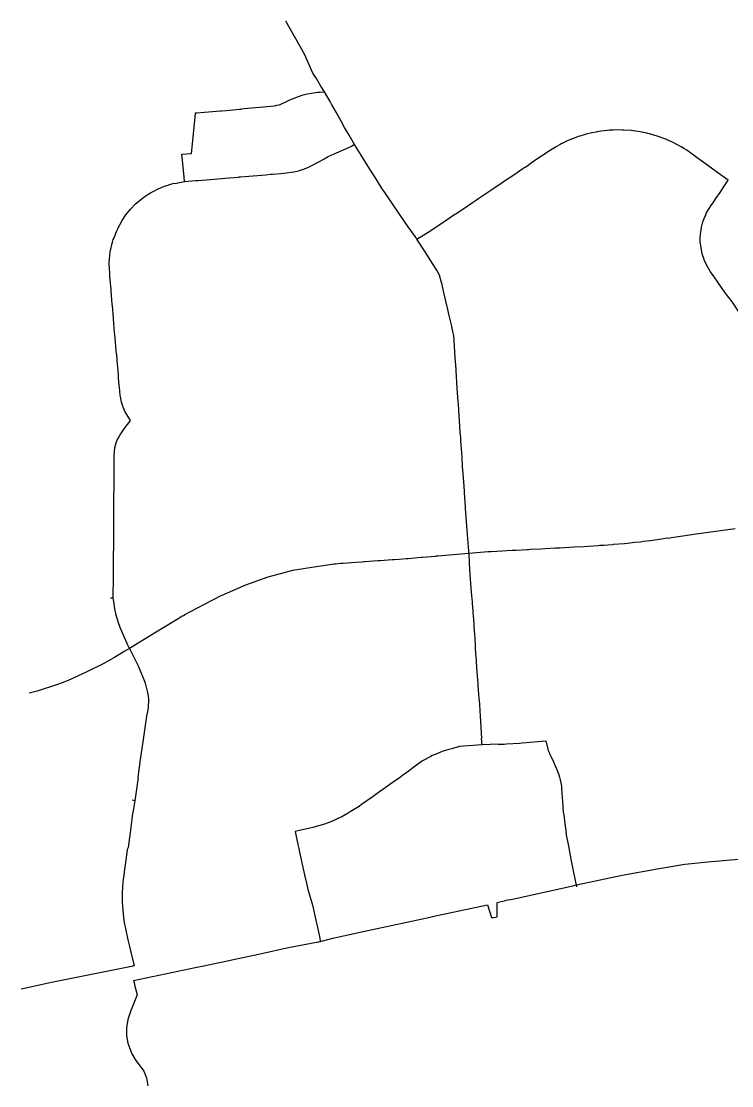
# Model space of a CAD drawing. Header units: inches. Extents: x 1024943 to 1043005, y 1856303 to 1868730.
# Drawn here: x 1024994 to 1028786, y 1856598 to 1862282 of the extents above; entities that cross this region are included whole.
import ezdxf

# ---------------------------------------------------------------- set-up
doc = ezdxf.new("R2010")
doc.units = ezdxf.units.IN
doc.header["$MEASUREMENT"] = 0
doc.layers.add('Water_Network', color=130, linetype='Continuous')

msp = doc.modelspace()

# ---------------------------------------------------------------- linework, layer by layer
at = {"layer": 'Water_Network', "elevation": 0}
for points in [[(1026506.3, 1862107.4), (1026406.4, 1862282.2)], [(1026550.1, 1862005.3), (1026506.3, 1862107.4)], [(1026565.1, 1861981.2), (1026550.1, 1862005.3)], [(1026611.5, 1861905.3), (1026593.4, 1861935.7), (1026565.1, 1861981.2)], [(1026607.7, 1861904.3), (1026588.4, 1861902.4), (1026575.7, 1861901.2), (1026542.7, 1861896.3), (1026520, 1861892.4), (1026491.2, 1861885.2), (1026470.8, 1861878.8), (1026448.4, 1861870.7), (1026425.4, 1861861.1), (1026407.9, 1861852.4), (1026373.6, 1861836.3), (1026367.6, 1861834.2), (1026356.8, 1861831.6), (1026350.2, 1861830), (1026342.7, 1861828.2), (1026326.5, 1861826.8)], [(1026611.5, 1861905.3), (1026607.7, 1861904.3)], [(1026682.7, 1861780.7), (1026674, 1861796.1), (1026650.1, 1861839.6), (1026642.3, 1861853.7), (1026611.5, 1861905.3)], [(1026326.5, 1861826.8), (1026266.2, 1861821.7), (1026244.5, 1861819.9), (1026183.5, 1861814.7), (1026167.3, 1861813.4)], [(1025863.9, 1861450.5), (1025856.5, 1861522.8), (1025851.5, 1861571.9), (1025901.8, 1861576.7), (1025907.2, 1861628.4), (1025918.4, 1861736.2), (1025920, 1861751.7), (1025922, 1861770.5), (1025924.3, 1861792.7), (1025930.7, 1861793.3), (1025972.2, 1861796.8), (1026057.5, 1861804)], [(1026057.5, 1861804), (1026061.9, 1861804.4), (1026087, 1861806.5), (1026158.4, 1861812.6), (1026167.3, 1861813.4)], [(1026719.5, 1861715.5), (1026700.4, 1861749.3), (1026682.7, 1861780.7)], [(1026773.1, 1861624.1), (1026743.2, 1861673.6), (1026719.5, 1861715.5)], [(1028089.1, 1861695.5), (1028087.7, 1861695.3), (1028066, 1861691.3), (1028062, 1861690.5), (1028040, 1861686.5), (1028008.6, 1861678.9), (1027999.1, 1861676.1), (1027974.4, 1861668.8), (1027967.1, 1861666.2), (1027935.4, 1861654.7), (1027934.1, 1861654.2), (1027900.9, 1861640.1), (1027884.2, 1861632), (1027879.6, 1861629.8), (1027869.4, 1861624.1), (1027844.6, 1861610.1), (1027807.1, 1861586.1), (1027805.1, 1861584.8), (1027794.8, 1861578.2), (1027746.1, 1861545.6), (1027702.2, 1861516.1)], [(1028444, 1861648.1), (1028440.3, 1861649.8), (1028433.7, 1861652.4), (1028424.1, 1861656.1), (1028404.1, 1861663.2), (1028387.9, 1861669), (1028352.7, 1861679.3), (1028346.4, 1861680.9), (1028338.9, 1861682.9), (1028333.3, 1861684.4), (1028297.9, 1861691.6), (1028274.5, 1861695.4), (1028272.9, 1861695.6), (1028250.5, 1861698.4), (1028249.1, 1861698.5), (1028209.9, 1861701.2), (1028202.7, 1861701.3), (1028176.4, 1861701.8), (1028153.2, 1861700.9), (1028141.2, 1861700.5), (1028132.9, 1861699.9), (1028120.5, 1861699), (1028089.1, 1861695.5)], [(1026534.9, 1861507.1), (1026536.6, 1861508), (1026548.8, 1861513.9), (1026575.5, 1861527.8), (1026608.4, 1861546.6), (1026610.4, 1861547.7), (1026632.6, 1861560.4), (1026664.6, 1861574.2), (1026758.6, 1861614.9)], [(1026773.1, 1861624.1), (1026758.6, 1861614.9)], [(1026877.1, 1861456.8), (1026854.6, 1861493.2), (1026808, 1861568), (1026773.1, 1861624.1)], [(1028754.9, 1861442.3), (1028724.4, 1861464.4), (1028658.7, 1861512), (1028601.2, 1861553.8), (1028594.5, 1861558.6), (1028579.7, 1861569.4), (1028546.1, 1861593.2), (1028534.2, 1861600.7), (1028525.3, 1861606.4), (1028516.9, 1861611.1), (1028489.5, 1861626.6), (1028473.1, 1861634.7), (1028466.9, 1861637.7), (1028444, 1861648.1)], [(1026334, 1861465.7), (1026379.3, 1861469.4), (1026394, 1861470.6), (1026448.1, 1861478.3), (1026456.8, 1861480.3), (1026473, 1861484), (1026500.5, 1861492.7), (1026524, 1861501.8), (1026526.8, 1861503.2), (1026534.9, 1861507.1)], [(1027423.2, 1861328.6), (1027435.7, 1861337), (1027500.7, 1861380.7), (1027561, 1861421.1), (1027573.1, 1861429.3), (1027623.2, 1861463), (1027671.8, 1861495.6)], [(1027671.8, 1861495.6), (1027676.3, 1861498.7)], [(1027676.3, 1861498.7), (1027684, 1861503.8), (1027702.2, 1861516.1)], [(1025822, 1861418.5), (1025829.8, 1861420.1), (1025846.7, 1861423.5), (1025865.5, 1861426.1)], [(1025865.5, 1861426.1), (1025863.9, 1861450.5)], [(1025865.5, 1861426.1), (1025923.8, 1861431.1), (1025937.3, 1861432.2), (1026001.1, 1861437.6), (1026002.9, 1861437.7), (1026081.5, 1861444.4), (1026152.4, 1861450.4)], [(1026152.4, 1861450.4), (1026155.9, 1861450.7), (1026164.5, 1861451.4), (1026230.9, 1861457), (1026299.5, 1861462.8), (1026325.7, 1861465.1)], [(1026325.7, 1861465.1), (1026334, 1861465.7)], [(1026894.9, 1861428), (1026880.4, 1861451.5), (1026877.1, 1861456.8)], [(1026920.1, 1861388.2), (1026894.9, 1861428)], [(1028618.3, 1861109.1), (1028618.4, 1861129.7), (1028620.8, 1861157.9), (1028622.1, 1861165.9), (1028624.8, 1861182.1), (1028632.3, 1861211.7), (1028643.1, 1861238.1), (1028645.5, 1861244), (1028651.5, 1861258.5), (1028662, 1861277.3), (1028678.1, 1861302), (1028686.2, 1861313.5), (1028701, 1861335.4), (1028723.5, 1861368.6), (1028746.4, 1861402.3), (1028767.2, 1861433)], [(1028767.2, 1861433), (1028754.9, 1861442.3)], [(1025509.5, 1861175.2), (1025531.9, 1861219.1), (1025548.6, 1861243.6), (1025551.6, 1861248.1), (1025577.3, 1861279.4), (1025603.5, 1861306.5), (1025618.7, 1861319.8), (1025632.5, 1861330.9), (1025639.9, 1861336.8), (1025660.9, 1861351.7), (1025683.4, 1861365.8), (1025704.5, 1861377.1), (1025718.1, 1861384.3), (1025727.4, 1861388.6), (1025733.3, 1861391.3), (1025758, 1861401.4), (1025778.3, 1861407.9), (1025784.8, 1861409.7), (1025804.7, 1861415.1), (1025822, 1861418.5)], [(1027095.7, 1861132.4), (1027059.1, 1861185.3), (1027012.3, 1861253), (1026967.4, 1861318), (1026930.3, 1861373), (1026920.1, 1861388.2)], [(1027179.8, 1861165), (1027198, 1861177.2), (1027232.7, 1861200.5), (1027308.8, 1861251.7), (1027312.6, 1861254.3), (1027374.2, 1861295.7), (1027402, 1861314.4)], [(1027402, 1861314.4), (1027423.2, 1861328.6)], [(1025488.7, 1861126.5), (1025504.4, 1861164.5)], [(1025504.4, 1861164.5), (1025507, 1861169.3), (1025509.5, 1861175.2)], [(1027104.7, 1861119.4), (1027179.8, 1861165)], [(1025479.3, 1860770.7), (1025473.4, 1860842.2), (1025472.6, 1860852.3), (1025467.2, 1860916.8), (1025465.6, 1860936.4), (1025465.5, 1860937.8), (1025463.7, 1860961.1), (1025463.3, 1860984.4), (1025463.1, 1860995), (1025465.5, 1861029.7), (1025469, 1861051.8), (1025470.3, 1861059.5), (1025471.6, 1861065.5), (1025477.2, 1861089.9), (1025480.4, 1861102.7), (1025482.5, 1861109.7), (1025484.4, 1861116.4), (1025488.7, 1861126.5)], [(1027100.8, 1861125.1), (1027095.7, 1861132.4)], [(1027104.7, 1861119.4), (1027100.8, 1861125.1)], [(1027264.7, 1860766), (1027262.1, 1860776.4), (1027259.1, 1860788.5), (1027257.6, 1860794.6), (1027242.8, 1860866.3), (1027239.9, 1860876.1), (1027236.7, 1860886.8), (1027225.3, 1860925.7), (1027212.8, 1860948.9), (1027200, 1860972.8), (1027189.5, 1860988.9), (1027149, 1861051.2), (1027104.7, 1861119.4)], [(1028619, 1861094.7), (1028618.2, 1861101.5), (1028618.2, 1861107.7), (1028618.3, 1861109.1)], [(1028672.2, 1860945), (1028664.9, 1860957.3), (1028650.7, 1860981.6), (1028638.9, 1861008.9), (1028638.3, 1861010.2), (1028627.9, 1861040.4), (1028620.6, 1861085.1), (1028619, 1861094.7)], [(1028751.7, 1860831.5), (1028691.9, 1860916.7), (1028672.2, 1860945)], [(1028916.3, 1860570), (1028890.4, 1860623.8), (1028883.3, 1860636.7), (1028872.5, 1860656.3), (1028851.5, 1860689.4), (1028836.5, 1860711.8), (1028827.3, 1860725.5), (1028789.5, 1860782.2), (1028751.7, 1860831.5)], [(1025501.5, 1860504), (1025498, 1860545.8), (1025492.6, 1860611.2), (1025491.9, 1860618.9), (1025485.9, 1860692.3), (1025485.4, 1860697.3), (1025479.9, 1860763.8), (1025479.5, 1860768.6), (1025479.3, 1860770.7)], [(1027290.8, 1860661), (1027280.1, 1860704), (1027264.7, 1860766)], [(1027302.3, 1860604.8), (1027298.1, 1860625.1), (1027290.8, 1860661)], [(1027310.5, 1860485.3), (1027306.2, 1860547.1), (1027304.1, 1860577.5), (1027302.3, 1860604.8)], [(1025501.5, 1860504), (1025504.2, 1860470.5), (1025510.2, 1860396.5), (1025511.6, 1860379.6), (1025515.1, 1860335.9)], [(1027321, 1860322.2), (1027315.3, 1860415.3), (1027314.8, 1860422.9), (1027313.2, 1860445.7), (1027310.5, 1860485.3)], [(1025515.1, 1860335.9), (1025515.5, 1860331.2)], [(1025515.5, 1860331.2), (1025516, 1860327.9)], [(1025516, 1860327.9), (1025518.1, 1860306), (1025520.1, 1860285.8), (1025527.5, 1860249.4), (1025536.1, 1860222.8), (1025537.3, 1860219.3), (1025547.2, 1860197.1), (1025574.3, 1860149.7)], [(1027337.3, 1860086.6), (1027335.1, 1860119.4), (1027331.4, 1860174), (1027327, 1860238.6), (1027326.2, 1860250), (1027324.5, 1860275.2), (1027321, 1860322.2)], [(1025574.3, 1860149.7), (1025565.6, 1860137.3), (1025558.3, 1860128.1), (1025556.9, 1860126.3), (1025541.6, 1860106)], [(1025541.6, 1860106), (1025533.7, 1860094.2), (1025522.5, 1860078.5), (1025513.5, 1860063.2), (1025504.7, 1860048.2), (1025498.7, 1860028.3), (1025490.9, 1860002.7), (1025489.8, 1859986.1), (1025488, 1859957.2), (1025488.1, 1859892.6), (1025488.1, 1859813.9)], [(1027358.7, 1859774.4), (1027352.4, 1859866.3), (1027349.8, 1859904.5), (1027346.5, 1859952.6), (1027344.8, 1859977.2), (1027340.5, 1860040.5), (1027339.2, 1860059.9), (1027337.3, 1860086.6)], [(1025487.1, 1859802.7), (1025486.7, 1859730.2), (1025486.6, 1859702.1)], [(1025488.1, 1859813.9), (1025487.1, 1859802.7)], [(1027359.4, 1859764.9), (1027358.7, 1859774.4)], [(1027365.1, 1859687.1), (1027359.4, 1859764.9)], [(1025486.6, 1859702.1), (1025486.5, 1859693.2), (1025486.2, 1859633.7), (1025486, 1859591.5), (1025485.9, 1859578.6), (1025485.5, 1859491.6), (1025485.5, 1859484.6), (1025485.4, 1859481.9), (1025485, 1859423.3), (1025485, 1859421.2), (1025484.9, 1859406)], [(1027382.1, 1859453.3), (1027375.8, 1859540.1), (1027370.6, 1859610.9), (1027365.6, 1859679.8), (1027365.1, 1859687.1)], [(1028442.2, 1859522.4), (1028596.8, 1859545.5), (1028804.7, 1859574)], [(1028411.2, 1859516.3), (1028352.4, 1859507.7), (1028315.9, 1859503.3), (1028299.3, 1859501.3), (1028267.4, 1859497.9), (1028229.3, 1859493.9), (1028213.5, 1859492.2), (1028183, 1859489.7), (1028152.7, 1859487.2), (1028149.6, 1859487), (1028101.7, 1859483.5), (1028081.5, 1859482)], [(1028442.2, 1859522.4), (1028411.2, 1859516.3)], [(1027382.1, 1859439.3), (1027278.2, 1859430.6), (1027218.1, 1859426.1)], [(1027382.1, 1859439.3), (1027382.1, 1859453.3)], [(1027486.3, 1859448.1), (1027382.1, 1859439.3)], [(1027382.1, 1859439.3), (1027384.3, 1859391.5), (1027386, 1859355.2)], [(1027701.5, 1859460.1), (1027693.5, 1859459.5), (1027635.4, 1859456.3), (1027614, 1859455.1), (1027559.2, 1859452.1), (1027532, 1859450.6), (1027502.3, 1859449), (1027486.3, 1859448.1)], [(1028081.5, 1859482), (1028072.4, 1859481.4), (1028021.2, 1859477.6), (1027997.1, 1859476.3), (1027944, 1859473.4), (1027921, 1859472.1), (1027868.1, 1859469.2), (1027845.1, 1859467.9), (1027790.8, 1859464.9), (1027767.8, 1859463.6), (1027710.6, 1859460.5), (1027701.5, 1859460.1)], [(1025484.9, 1859406), (1025484.3, 1859331.7), (1025484.2, 1859326.8), (1025483.8, 1859276.6), (1025483.1, 1859243.7), (1025482.1, 1859202)], [(1026823, 1859395.1), (1026811.8, 1859394.3), (1026777.3, 1859391.9), (1026756.7, 1859390.3), (1026709.6, 1859386.7), (1026697.9, 1859385.8), (1026670.5, 1859383.3), (1026661.3, 1859382.4), (1026605.8, 1859374), (1026604.4, 1859373.8), (1026544.6, 1859365.8), (1026466.9, 1859353.5)], [(1027218.1, 1859426.1), (1027208.9, 1859424.8), (1027204.5, 1859424.4), (1027135.8, 1859418.6), (1027128.6, 1859418), (1027058.4, 1859412.1), (1027047.9, 1859411.3), (1027010, 1859408.1), (1026984.6, 1859406.3), (1026973.8, 1859405.6), (1026908.6, 1859401), (1026897.1, 1859400.2), (1026828.2, 1859395.4), (1026823, 1859395.1)], [(1026442.2, 1859348.9), (1026401.7, 1859338.6), (1026337, 1859321.3), (1026328.5, 1859318.8), (1026309.8, 1859313.4), (1026190.2, 1859270)], [(1026466.9, 1859353.5), (1026442.2, 1859348.9)], [(1027386, 1859355.2), (1027388.4, 1859326.4), (1027395.8, 1859233.5), (1027400, 1859180.2), (1027400.5, 1859168.4), (1027401.5, 1859159.1), (1027406.7, 1859099.8), (1027406.9, 1859096.8)], [(1026177.9, 1859264.6), (1026064.7, 1859215.4), (1026059.6, 1859213.2), (1025966.8, 1859165.2), (1025865, 1859112.5)], [(1026190.2, 1859270), (1026177.9, 1859264.6)], [(1025482.1, 1859202), (1025469.8, 1859201.8)], [(1025482.1, 1859202), (1025485.1, 1859183.7), (1025491, 1859144.9), (1025496.9, 1859119.8), (1025499.7, 1859107.8), (1025508.8, 1859077.6), (1025520.5, 1859046), (1025536.2, 1859008.7), (1025556.9, 1858961.2)], [(1025849.4, 1859102.6), (1025840.1, 1859096.8), (1025772.6, 1859055.8), (1025704.3, 1859014.2), (1025570.9, 1858933.1)], [(1025857, 1859107.3), (1025849.4, 1859102.6)], [(1025857, 1859107.3), (1025865, 1859112.5)], [(1027406.9, 1859096.8), (1027407.3, 1859090.6), (1027411.9, 1859020.7), (1027412.4, 1859012.1), (1027416.4, 1858948.5), (1027417.3, 1858934.4), (1027420.5, 1858882.2)], [(1025559.1, 1858926.3), (1025542.8, 1858917)], [(1025570.9, 1858933.1), (1025556.9, 1858961.2)], [(1025570.9, 1858933.1), (1025559.1, 1858926.3)], [(1025570.9, 1858933.1), (1025616.7, 1858839.7)], [(1025542.8, 1858917), (1025490.9, 1858884.6), (1025488, 1858882.8), (1025431.1, 1858851.4), (1025343.7, 1858807.7), (1025243.1, 1858761.4), (1025206.3, 1858747.2)], [(1027420.5, 1858882.2), (1027421, 1858876.1), (1027422, 1858861.6), (1027426, 1858808.4), (1027427.6, 1858787), (1027430.8, 1858744.1)], [(1025616.7, 1858839.7), (1025620.4, 1858831), (1025625.8, 1858818.5), (1025642.3, 1858780.3), (1025650.6, 1858757.5), (1025654.4, 1858747), (1025667.2, 1858697.1), (1025668.5, 1858688.4), (1025672.1, 1858663.9)], [(1025206.3, 1858747.2), (1025186.4, 1858739.6), (1025077.6, 1858704.4), (1025036.1, 1858693.2)], [(1027430.8, 1858744.1), (1027431.3, 1858736.8), (1027433.3, 1858710.4), (1027436.6, 1858667.4), (1027438.9, 1858636.9), (1027441.8, 1858598.7), (1027443.8, 1858573), (1027451, 1858452.3)], [(1025672.1, 1858659.3), (1025670.8, 1858616.7), (1025665.9, 1858584.4)], [(1025672.1, 1858663.9), (1025672.1, 1858659.3)], [(1025630.7, 1858338.9), (1025644.3, 1858434), (1025658.7, 1858534.5), (1025665.9, 1858584.4)], [(1027352.6, 1858410.2), (1027333.1, 1858408.3), (1027302.9, 1858400.2), (1027291.7, 1858397.2), (1027275.2, 1858393.4)], [(1027453.3, 1858418.1), (1027380.7, 1858413), (1027352.6, 1858410.2)], [(1027453.3, 1858418.1), (1027451, 1858452.3)], [(1027539.5, 1858421.3), (1027453.3, 1858418.1)], [(1027539.5, 1858421.3), (1027572.2, 1858422.2), (1027583.7, 1858422.7), (1027652.9, 1858427.3), (1027666.9, 1858428.5), (1027793.4, 1858438.8)], [(1027793.4, 1858438.8), (1027805.8, 1858387), (1027812.8, 1858372.7)], [(1027275.2, 1858393.4), (1027251.4, 1858386.3), (1027240.3, 1858381.9), (1027202.6, 1858366.8), (1027186.6, 1858360.4), (1027179.7, 1858356.6), (1027136.1, 1858333.2), (1027122.6, 1858323.2), (1027097.1, 1858304.5), (1027058.1, 1858275.8), (1027028.1, 1858254.5)], [(1027812.8, 1858372.7), (1027814, 1858370.4), (1027815, 1858368.8)], [(1027815, 1858368.8), (1027820.4, 1858357.3), (1027835.2, 1858328), (1027844.1, 1858306.8), (1027853.3, 1858285.8), (1027861.2, 1858264.1), (1027863.6, 1858258), (1027867.2, 1858245), (1027871, 1858231.4), (1027877.3, 1858196.6), (1027878.2, 1858185.6), (1027880, 1858161.7), (1027880, 1858160.2), (1027882.4, 1858116.7), (1027884.1, 1858085.9), (1027887, 1858059.4), (1027889.1, 1858044.2)], [(1025619.4, 1858257), (1025630.7, 1858338.9)], [(1025617.2, 1858242.9), (1025600, 1858118.9)], [(1025617.2, 1858242.9), (1025619.4, 1858257)], [(1027010, 1858240.4), (1026990.8, 1858226.9), (1026905.2, 1858166.6), (1026878.8, 1858148.1)], [(1027028.1, 1858254.5), (1027010, 1858240.4)], [(1026878.8, 1858148.1), (1026871.6, 1858143), (1026809.9, 1858099.6)], [(1025600, 1858118.9), (1025585.3, 1858122)], [(1025600, 1858118.9), (1025590.4, 1858068.1)], [(1026793.8, 1858087.5), (1026750, 1858059.5), (1026739.1, 1858052.5), (1026704.5, 1858033.7), (1026682.7, 1858023.9), (1026654.5, 1858011.2), (1026640, 1858005.6), (1026613.1, 1857995.1), (1026605.4, 1857992.1), (1026550.2, 1857976.3), (1026542.6, 1857974.2), (1026485.3, 1857961.5), (1026455.2, 1857954.9)], [(1026809.9, 1858099.6), (1026796.7, 1858089.6), (1026793.8, 1858087.5)], [(1025590.4, 1858068.1), (1025587.6, 1858051.9), (1025577.8, 1857976.8), (1025564, 1857870)], [(1027889.1, 1858044.2), (1027893.3, 1858011.8), (1027895.3, 1857997.2), (1027901.8, 1857948.1)], [(1026455.2, 1857954.9), (1026470.7, 1857886.2)], [(1027936.7, 1857772.1), (1027931.4, 1857798.9), (1027925.8, 1857827.1), (1027916, 1857876.8), (1027902.3, 1857945.6), (1027901.8, 1857948.1)], [(1025559.5, 1857859.1), (1025559.2, 1857857.6), (1025549.6, 1857789.2), (1025542.7, 1857740), (1025542.5, 1857738), (1025540.3, 1857719.7), (1025538, 1857701.2), (1025534.6, 1857665), (1025534.1, 1857663.2)], [(1025564, 1857870), (1025559.5, 1857859.1)], [(1026470.7, 1857886.2), (1026474.7, 1857865)], [(1026474.7, 1857865), (1026479.1, 1857844.6), (1026505.5, 1857723), (1026515.7, 1857679.8)], [(1028676.5, 1857794.6), (1028700.9, 1857797.2), (1028779, 1857803.5), (1028780.5, 1857803.6), (1029115.1, 1857832.9), (1029320.8, 1857849)], [(1027956.7, 1857669.6), (1028201.8, 1857721.6), (1028398.7, 1857756.9), (1028535.5, 1857780.5), (1028571.4, 1857784), (1028676.5, 1857794.6)], [(1027955.2, 1857676.5), (1027936.7, 1857772.1)], [(1026515.7, 1857679.8), (1026523.5, 1857645.4)], [(1027956.7, 1857669.6), (1027955.2, 1857676.5)], [(1025534.1, 1857663.2), (1025534, 1857652.9), (1025533, 1857630.5), (1025532.9, 1857612.1), (1025532.8, 1857591.1), (1025533, 1857586.8), (1025534.3, 1857551.3), (1025537.1, 1857517.5), (1025539.8, 1857494.8), (1025542.6, 1857469.3), (1025546.3, 1857451.2), (1025549.2, 1857436.5)], [(1026523.5, 1857645.4), (1026546.3, 1857569.4)], [(1027615, 1857593), (1027938.7, 1857665.2)], [(1027938.7, 1857665.2), (1027956.7, 1857669.6)], [(1027956.7, 1857669.6), (1027957.2, 1857663.9)], [(1027957.2, 1857663.9), (1027957.7, 1857660.2)], [(1026546.3, 1857569.4), (1026554.7, 1857531.5), (1026555, 1857530.3), (1026585.2, 1857394), (1026589.7, 1857373.8)], [(1027238.1, 1857512), (1027483, 1857564.3), (1027504.5, 1857495.2), (1027514.7, 1857496.8)], [(1027514.7, 1857496.8), (1027534, 1857499.3), (1027534, 1857569.5), (1027534, 1857576.8), (1027577.9, 1857586.4)], [(1027577.9, 1857586.4), (1027577.9, 1857586.4), (1027582.6, 1857588), (1027615, 1857593)], [(1026843.4, 1857426.9), (1027175.6, 1857498.6), (1027189, 1857501.5), (1027238.1, 1857512)], [(1025549.2, 1857436.5), (1025563.1, 1857377.5), (1025571.7, 1857341), (1025577.2, 1857317.8), (1025594.8, 1857244.2)], [(1026656.9, 1857384.8), (1026843.4, 1857426.9)], [(1026284.9, 1857306.3), (1026411.3, 1857333.5)], [(1026411.3, 1857333.5), (1026579.1, 1857366.2)], [(1026579.1, 1857366.2), (1026590.3, 1857368.5)], [(1026580.3, 1857361.2), (1026579.1, 1857366.2)], [(1026589.7, 1857373.8), (1026590.3, 1857368.5)], [(1026590.3, 1857368.5), (1026596.5, 1857369.6)], [(1026596.5, 1857369.6), (1026656.9, 1857384.8)], [(1025931.2, 1857230.2), (1025968.5, 1857238), (1026284.9, 1857306.3)], [(1025155.6, 1857150.2), (1025511, 1857221), (1025582.8, 1857235.2), (1025589.8, 1857237), (1025590.1, 1857237)], [(1025594.8, 1857244.2), (1025595.8, 1857238), (1025590.4, 1857237.1), (1025590.1, 1857237)], [(1025592.8, 1857159.1), (1025931.2, 1857230.2)], [(1024993.7, 1857115.6), (1025001.7, 1857117.5), (1025155.6, 1857150.2)], [(1025598.8, 1857135.5), (1025612.2, 1857082.3), (1025576.8, 1856994.8), (1025561.6, 1856950.9), (1025554.8, 1856907.1), (1025554.8, 1856863.3), (1025561.6, 1856824.4), (1025584, 1856767.9), (1025601.5, 1856737.8), (1025648.2, 1856675.5), (1025662.8, 1856639.5), (1025669.7, 1856597.6)], [(1025592.8, 1857159.1), (1025595.5, 1857148.7)], [(1025595.5, 1857148.7), (1025598.8, 1857135.5)]]:
    msp.add_lwpolyline(points, dxfattribs=at)

doc.saveas('drawing.dxf')
